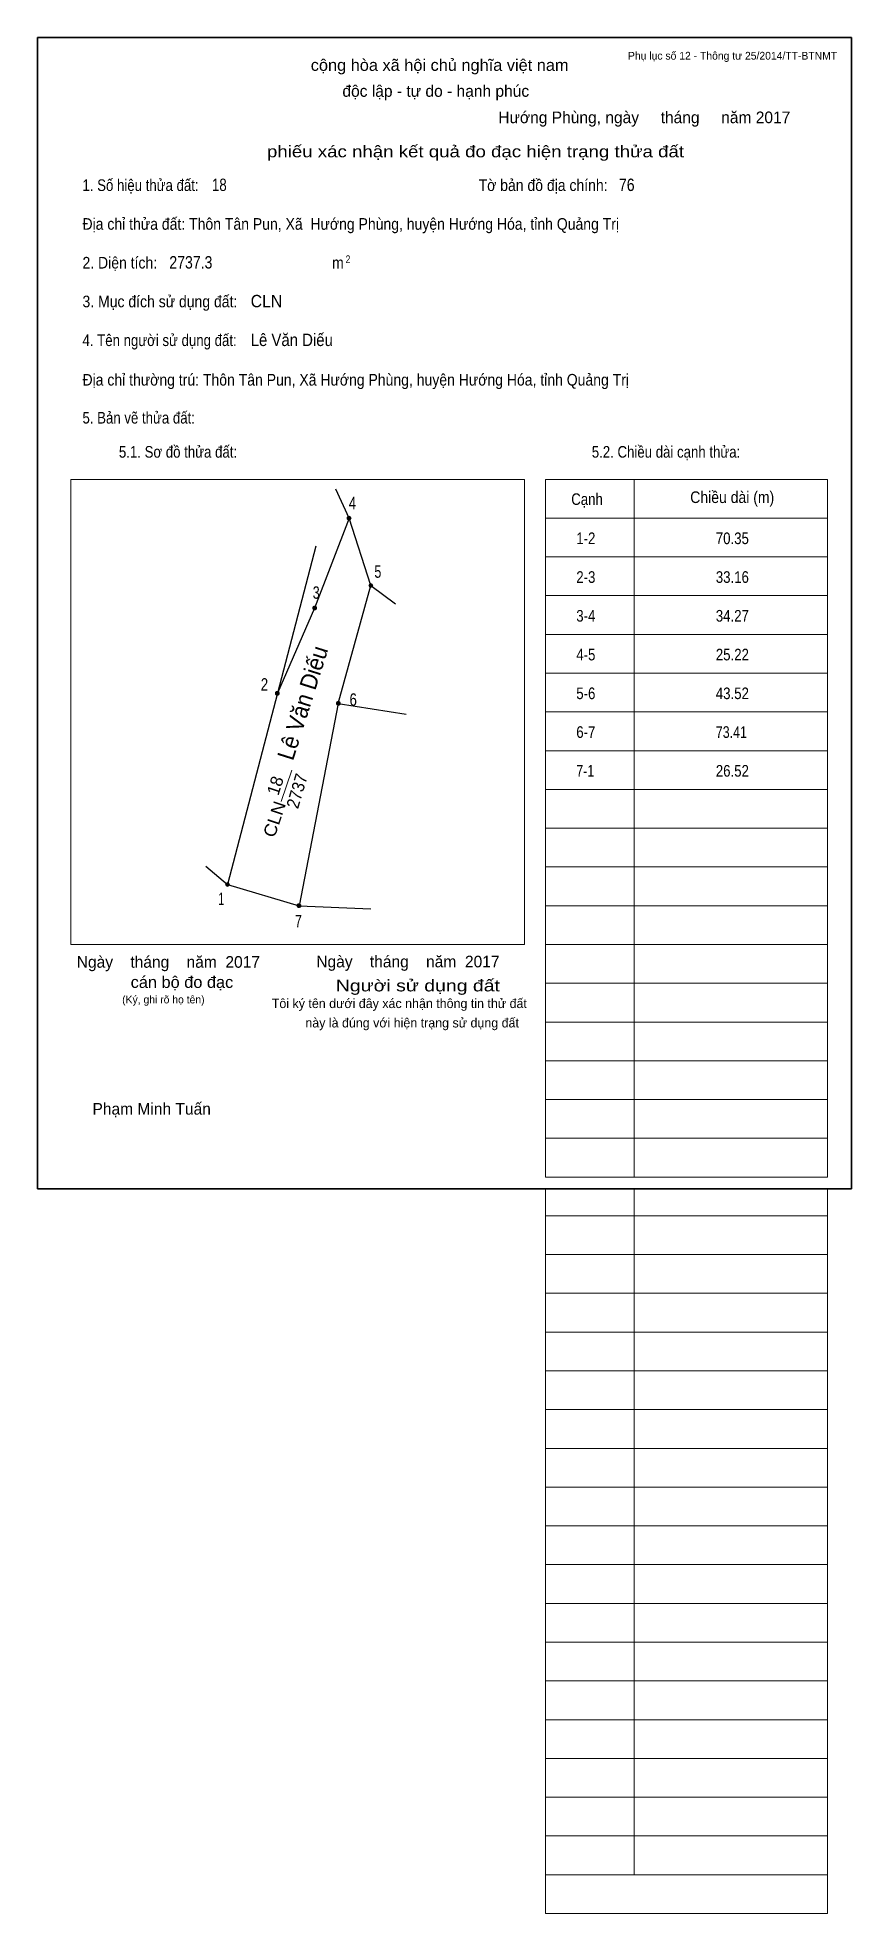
# Model space of a CAD drawing. Header units: centimetres. Extents: x 0 to 21, y -18.7 to 29.7.
import ezdxf
from ezdxf.enums import TextEntityAlignment as Align

# ---------------------------------------------------------------- set-up
doc = ezdxf.new("R2010")
doc.units = ezdxf.units.CM
doc.header["$LTSCALE"] = 0.12
for name, color, linetype in [('2', 7, 'Continuous'), ('30', 7, 'Continuous'), ('33', 7, 'Continuous'), ('34', 7, 'Continuous')]:
    doc.layers.add(name, color=color, linetype=linetype)
for name, color, linetype, lineweight in [('32', 7, 'Continuous', 13), ('6', 7, 'Continuous', 25), ('63', 7, 'Continuous', 13)]:
    doc.layers.add(name, color=color, linetype=linetype, lineweight=lineweight)

msp = doc.modelspace()

# ---------------------------------------------------------------- hatches: boundary and pattern name
at = {"layer": '32'}
for points in [[(8.0883, 17.3004, 1), (7.9883, 17.3004, 1)], [(8.6491, 15.5614, 1), (8.5491, 15.5614, 1)], [(7.2, 14.9817, 1), (7.1, 14.9817, 1)], [(6.2384, 12.7797, 1), (6.1384, 12.7797, 1)], [(7.8115, 12.521, 1), (7.7115, 12.521, 1)], [(4.9516, 7.8474, 1), (4.8516, 7.8474, 1)], [(6.7935, 7.3004, 1), (6.6935, 7.3004, 1)]]:
    msp.add_hatch(color=256, dxfattribs=at).paths.add_polyline_path(points)

# ---------------------------------------------------------------- linework, layer by layer
for centre in [(8.0383, 17.3004), (8.5991, 15.5614), (7.15, 14.9817), (6.1884, 12.7797), (7.7615, 12.521), (4.9016, 7.8474), (6.7435, 7.3004)]:
    msp.add_circle(centre, 0.05, dxfattribs=at)
at = {"layer": '6'}
for p, q in [((8.04, 17.3), (7.7, 18.05)), ((7.18, 16.58), (6.19, 12.78)), ((8.6, 15.56), (9.24, 15.09)), ((6.19, 12.78), (4.9, 7.85)), ((7.76, 12.52), (6.75, 7.3)), ((7.76, 12.52), (9.51, 12.24)), ((4.34, 8.32), (4.9, 7.85)), ((4.9, 7.85), (6.75, 7.3)), ((6.75, 7.3), (8.6, 7.22))]:
    msp.add_line(p, q, dxfattribs=at)
for points in [[(8.04, 17.3), (7.15, 14.98), (6.19, 12.78)], [(7.76, 12.52), (8.6, 15.56), (8.04, 17.3)]]:
    msp.add_lwpolyline(points, dxfattribs=at)
at = {"layer": '63'}
for p, q in [((0.86, 18.3), (12.56, 18.3)), ((0.86, 6.3), (0.86, 18.3)), ((12.56, 6.3), (12.56, 18.3)), ((13.11, 18.3), (20.38, 18.3)), ((13.11, 0.3), (13.11, 18.3)), ((15.39, 0.3), (15.39, 18.3)), ((20.38, 0.3), (20.38, 18.3)), ((13.11, 17.3), (20.38, 17.3)), ((13.11, 16.3), (20.38, 16.3)), ((13.11, 15.3), (20.38, 15.3)), ((13.11, 14.3), (20.38, 14.3)), ((13.11, 13.3), (20.38, 13.3)), ((13.11, 12.3), (20.38, 12.3)), ((13.11, 11.3), (20.38, 11.3)), ((6.29, 9.99), (6.56, 10.8)), ((13.11, 10.3), (20.38, 10.3)), ((13.11, 9.3), (20.38, 9.3)), ((13.11, 8.3), (20.38, 8.3)), ((13.11, 7.3), (20.38, 7.3)), ((0.86, 6.3), (12.56, 6.3)), ((13.11, 6.3), (20.38, 6.3)), ((13.11, 5.3), (20.38, 5.3)), ((13.11, 4.3), (20.38, 4.3)), ((13.11, 3.3), (20.38, 3.3)), ((13.11, 2.3), (20.38, 2.3)), ((13.11, 1.3), (20.38, 1.3)), ((13.11, 0.3), (20.38, 0.3)), ((13.11, -18.7), (13.11, 0)), ((15.39, -17.7), (15.39, 0)), ((20.38, -18.7), (20.38, 0)), ((13.11, -0.7), (20.38, -0.7)), ((13.11, -0.7), (20.38, -0.7)), ((13.11, -1.7), (20.38, -1.7)), ((13.11, -2.7), (20.38, -2.7)), ((13.11, -3.7), (20.38, -3.7)), ((13.11, -4.7), (20.38, -4.7)), ((13.11, -5.7), (20.38, -5.7)), ((13.11, -6.7), (20.38, -6.7)), ((13.11, -7.7), (20.38, -7.7)), ((13.11, -8.7), (20.38, -8.7)), ((13.11, -9.7), (20.38, -9.7)), ((13.11, -10.7), (20.38, -10.7)), ((13.11, -11.7), (20.38, -11.7)), ((13.11, -12.7), (20.38, -12.7)), ((13.11, -13.7), (20.38, -13.7)), ((13.11, -14.7), (20.38, -14.7)), ((13.11, -15.7), (20.38, -15.7)), ((13.11, -16.7), (20.38, -16.7)), ((13.11, -17.7), (20.38, -17.7)), ((13.11, -18.7), (20.38, -18.7))]:
    msp.add_line(p, q, dxfattribs=at)
at = {"layer": '63', "lineweight": 35}
msp.add_lwpolyline([(0, 0), (0, 29.7), (21, 29.7), (21, 0)], close=True, dxfattribs=at)

# ---------------------------------------------------------------- texts
at = {"layer": '2', "width": 0.95}
msp.add_text('Lê Văn Diếu', height=0.4345, rotation=72.485, dxfattribs=at).set_placement((7.0475, 12.4696), align=Align.CENTER)
at = {"layer": '30'}
for s, width, p in [('1-2', 0.85, (13.9, 16.63)), ('70.35', 0.85, (17.5, 16.63)), ('2-3', 0.85, (13.9, 15.63)), ('33.16', 0.85, (17.5, 15.63)), ('3-4', 0.85, (13.9, 14.63)), ('34.27', 0.85, (17.5, 14.63)), ('4-5', 0.85, (13.9, 13.63)), ('25.22', 0.85, (17.5, 13.63)), ('5-6', 0.85, (13.9, 12.63)), ('43.52', 0.85, (17.5, 12.63)), ('6-7', 0.85, (13.9, 11.63)), ('73.41', 0.8, (17.5, 11.63)), ('7-1', 0.8, (13.9, 10.63)), ('26.52', 0.85, (17.5, 10.63))]:
    msp.add_text(s, height=0.3, dxfattribs=dict(at, width=width)).set_placement(p)
at = {"layer": '32'}
for s, width, p in [('4', 0.8, (8.125, 17.53)), ('5', 0.75, (8.78, 15.76)), ('3', 0.75, (7.19, 15.22)), ('2', 0.8, (5.855, 12.85)), ('6', 0.8, (8.145, 12.46)), ('1', 0.65, (4.74, 7.32)), ('7', 0.75, (6.73, 6.74))]:
    msp.add_text(s, height=0.32, dxfattribs=dict(at, width=width)).set_placement(p, align=Align.CENTER)
at = {"layer": '33', "width": 0.95}
msp.add_text('2737', height=0.32, rotation=73.641, dxfattribs=at).set_placement((6.8477, 10.2149), align=Align.CENTER)
at = {"layer": '33'}
msp.add_text('18', height=0.3199, rotation=72.013, dxfattribs=at).set_placement((6.2849, 10.3506), align=Align.CENTER)
at = {"layer": '33', "width": 1.1}
msp.add_text('CLN', height=0.32, rotation=71.545, dxfattribs=at).set_placement((6.4132, 9.9287), align=Align.RIGHT)
at = {"layer": '34'}
for s, width, p in [('18', 0.8, (4.5, 25.74)), ('76', 0.85, (15, 25.74)), ('2737.3', 0.85, (3.4, 23.74)), ('CLN', 0.95, (5.5, 22.74)), ('Lê Văn Diếu', 0.9, (5.5, 21.74))]:
    msp.add_text(s, height=0.32, dxfattribs=dict(at, width=width)).set_placement(p)
at = {"layer": '63', "width": 1.05}
msp.add_text('cộng hòa xã hội chủ nghĩa việt nam', height=0.3, dxfattribs=at).set_placement((10.375, 28.84), align=Align.CENTER)
at = {"layer": '63'}
for s, height, p in [('Phụ lục số 12 - Thông tư 25/2014/TT-BTNMT', 0.2, (20.63, 29.13)), ('Ngày    tháng    năm  2017', 0.3, (5.74, 5.7)), ('Ngày    tháng    năm  2017', 0.3, (11.92, 5.71)), ('(Ký, ghi rõ họ tên)', 0.2, (4.31, 4.78))]:
    msp.add_text(s, height=height, dxfattribs=at).set_placement(p, align=Align.RIGHT)
for s, height, p in [('độc lập - tự do - hạnh phúc', 0.3, (10.275, 28.17)), ('Hướng Phùng, ngày     tháng     năm 2017', 0.3, (15.655, 27.49)), ('Tôi ký tên dưới đây xác nhận thông tin thử đất', 0.24, (9.335, 4.66)), ('này là đúng với hiện trạng sử dụng đất', 0.24, (9.665, 4.16)), ('Phạm Minh Tuấn', 0.3, (2.945, 1.91))]:
    msp.add_text(s, height=height, dxfattribs=at).set_placement(p, align=Align.CENTER)
for s, width, p in [('phiếu xác nhận kết quả đo đạc hiện trạng thửa đất', 1.2, (16.68, 26.61)), ('cán bộ đo đạc', 1.05, (5.05, 5.18)), ('Người sử dụng đất', 1.25, (11.93, 5.09))]:
    msp.add_text(s, height=0.3, dxfattribs=dict(at, width=width)).set_placement(p, align=Align.RIGHT)
for s, height, width, p in [('1. Số hiệu thửa đất:', 0.3, 0.85, (1.16, 25.74)), ('Tờ bản đồ địa chính:', 0.3, 0.9, (11.38, 25.74)), ('Địa chỉ thửa đất: Thôn Tân Pun, Xã  Hướng Phùng, huyện Hướng Hóa, tỉnh Quảng Trị', 0.3, 0.9, (1.16, 24.74)), ('2. Diện tích:', 0.3, 0.9, (1.16, 23.74)), ('m', 0.3, 0.9, (7.6, 23.74)), ('2', 0.2, 0.8, (7.95, 23.88)), ('3. Mục đích sử dụng đất:', 0.3, 0.9, (1.16, 22.74)), ('4. Tên người sử dụng đất:', 0.3, 0.85, (1.16, 21.74)), ('Địa chỉ thường trú: Thôn Tân Pun, Xã Hướng Phùng, huyện Hướng Hóa, tỉnh Quảng Trị', 0.3, 0.9, (1.16, 20.72)), ('5. Bản vẽ thửa đất:', 0.3, 0.85, (1.16, 19.74)), ('5.1. Sơ đồ thửa đất:', 0.3, 0.85, (2.1, 18.86)), ('5.2. Chiều dài cạnh thửa:', 0.3, 0.85, (14.3, 18.86)), ('Cạnh', 0.3, 0.85, (13.77, 17.64)), ('Chiều dài (m)', 0.3, 0.9, (16.84, 17.69))]:
    msp.add_text(s, height=height, dxfattribs=dict(at, width=width)).set_placement(p)

doc.saveas('drawing.dxf')
